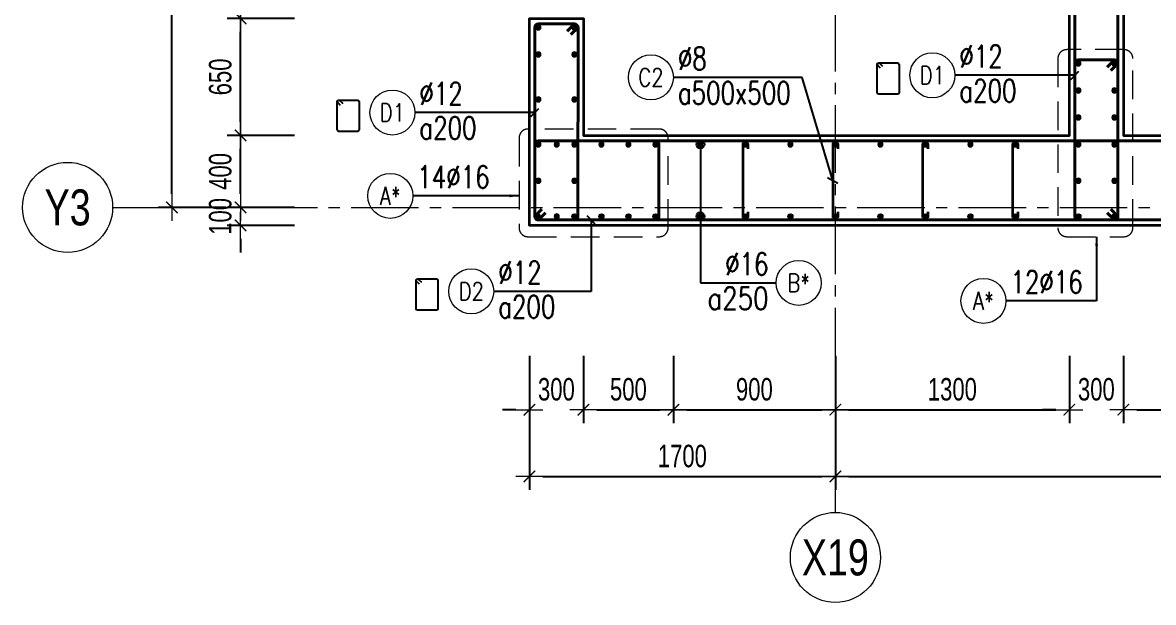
# Model space of a CAD drawing. Header units: millimetres. Extents: x 738475 to 1279438, y -34239 to 156422.
# Drawn here: x 1081005 to 1087287, y 99703 to 102925 of the extents above; entities that cross this region are included whole.
import ezdxf
from ezdxf.enums import TextEntityAlignment as Align

# ---------------------------------------------------------------- set-up
doc = ezdxf.new("R2010")
doc.units = ezdxf.units.MM
doc.header["$MEASUREMENT"] = 0
for name, pattern in [('HIDDEN2', [4.7625, 3.175, -1.5875]), ('HT_Dim Grid$0$CENTER2', [1.125, 0.75, -0.125, 0.125, -0.125]), ('HT_Grid$0$CENTER2', [1.125, 0.75, -0.125, 0.125, -0.125])]:
    doc.linetypes.add(name, pattern=pattern)
doc.layers.get('0').update_dxf_attribs({"lineweight": 20})
doc.layers.get('Defpoints').update_dxf_attribs({"color": 151, "lineweight": 9})
for name, color, linetype, lineweight in [('HT_Dim Grid$0$NDC_S_AXIS', 5, 'HT_Dim Grid$0$CENTER2', 13), ('HT_Dim Grid$0$NDC_S_SYMBOL', 1, 'Continuous', 15), ('HT_Dim Grid$0$NDC_S_TEXT SYMBOL', 7, 'Continuous', 20), ('HT_Grid$0$NDC_S_AXIS', 5, 'HT_Grid$0$CENTER2', 13), ('KC-LEADER', 153, 'Continuous', 18), ('KC-THEP', 6, 'Continuous', 40), ('NDC_S_DIM', 1, 'Continuous', 15), ('NDC_S_HIDDEN', 8, 'HIDDEN2', 13), ('NDC_S_LEADER', 1, 'Continuous', 15), ('NDC_S_REBAR', 4, 'Continuous', 35), ('NDC_S_STIRRUP', 4, 'Continuous', 40), ('NDC_S_VN TEXT', 7, 'Continuous', 20), ('NDC_S_WALL', 6, 'Continuous', 35)]:
    doc.layers.add(name, color=color, linetype=linetype, lineweight=lineweight)
doc.layers.add('Ligature', color=1, linetype='Continuous')
doc.styles.add('HT_Dim Grid$0$NDC_ANNO', font='', dxfattribs={"width": 0.8})
doc.styles.add('NDC_ARIAL', font='arial.ttf', dxfattribs={"width": 0.85})
doc.styles.add('NDC_DIM', font='', dxfattribs={"width": 0.75})
doc.styles.add('NDC_EN TXT', font='romans.shx', dxfattribs={"width": 0.8})
doc.styles.get('HT_Dim Grid$0$NDC_ANNO').set_extended_font_data('Dotum')
doc.styles.get('NDC_DIM').set_extended_font_data('Dotum')
doc.dimstyles.new('NDC_1-50', dxfattribs={"dimscale": 50, "dimtxt": 2.5, "dimasz": 1, "dimexe": 1.5, "dimexo": 0, "dimgap": 0.8, "dimtad": 1, "dimdec": 0, "dimdsep": 46, "dimtxsty": 'NDC_ARIAL', "dimblk": 'DIMMARK', "dimcen": 49999.938995, "dimdle": 1.5, "dimclrd": 1, "dimclre": 1, "dimclrt": 3, "dimadec": 0, "dimazin": 0, "dimtfac": 1, "dimtdec": 0, "dimtix": 1, "dimtmove": 2, "dimatfit": 3, "dimfxl": 1, "dimarcsym": 0})
doc.dimstyles.new('NDC_dim_30', dxfattribs={"dimscale": 30, "dimtxt": 2.5, "dimasz": 1.5, "dimexe": 1.5, "dimexo": 2.5, "dimgap": 1, "dimtad": 1, "dimdec": 0, "dimzin": 0, "dimdsep": 46, "dimtxsty": 'NDC_DIM', "dimblk": 'DIMMARK', "dimcen": 0.09, "dimdle": 1.2, "dimclrd": 1, "dimclre": 1, "dimclrt": 3, "dimadec": 0, "dimazin": 0, "dimtfac": 1, "dimtdec": 0, "dimtix": 1, "dimtofl": 0, "dimtmove": 0, "dimatfit": 3, "dimfxl": 6, "dimfxlon": 1, "dimtolj": 1, "dimtzin": 0, "dimarcsym": 0})
doc.dimstyles.new('NDC_dim_50', dxfattribs={"dimscale": 50, "dimtxt": 2.5, "dimasz": 1.5, "dimexe": 1.5, "dimexo": 2.5, "dimgap": 1, "dimtad": 1, "dimdec": 0, "dimzin": 0, "dimdsep": 46, "dimtxsty": 'NDC_DIM', "dimblk": 'DIMMARK', "dimcen": 0.09, "dimdle": 1.2, "dimclrd": 1, "dimclre": 1, "dimclrt": 3, "dimadec": 0, "dimazin": 0, "dimtfac": 1, "dimtdec": 0, "dimtix": 1, "dimtofl": 0, "dimtmove": 0, "dimatfit": 3, "dimfxl": 6, "dimfxlon": 1, "dimtolj": 1, "dimtzin": 0, "dimarcsym": 0})

# ---------------------------------------------------------------- blocks, each defined once
blk = doc.blocks.new('THEP')
at = {"layer": 'KC-LEADER', "color": 6}
blk.add_circle((0, 0), 14, dxfattribs=at)
at = {"layer": 'KC-THEP'}
for p, q in [((-14, 0), (14, 0)), ((9.9, 9.9), (-9.9, -9.9)), ((-9.9, 9.9), (9.9, -9.9)), ((0, 14), (0, -14))]:
    blk.add_line(p, q, dxfattribs=at)
blk = doc.blocks.new('DIMMARK')
at = {"layer": 'NDC_S_DIM', "color": 1}
blk.add_line((-1.5, 0), (1, 0), dxfattribs=at)
at = {"layer": 'NDC_S_DIM', "color": 2, "const_width": 0.1}
blk.add_lwpolyline([(-0.424, -0.424), (0.424, 0.424)], dxfattribs=at)
blk = doc.blocks.new('*U13')
blk.add_circle((-2.5, 0), 2.5)
at = {"layer": 'NDC_S_VN TEXT', "color": 3, "style": 'NDC_EN TXT', "width": 0.75}
blk.add_attdef('DK1', (0.5, 0.85), '', height=2.5, dxfattribs=at)
at = {"layer": 'NDC_S_VN TEXT', "color": 7, "style": 'NDC_EN TXT', "width": 0.8}
blk.add_attdef('SH2', text='', height=2, dxfattribs=at).set_placement((-2.5, 0), align=Align.MIDDLE)
blk = doc.blocks.new('*U11')
blk.add_circle((-2.5, 0), 2.5)
at = {"layer": 'NDC_S_VN TEXT', "color": 3, "style": 'NDC_EN TXT', "width": 0.75}
for tag, p in [('DK1', (0.5, 0.85)), ('KC1', (0.5, -2.97))]:
    blk.add_attdef(tag, p, '', height=2.5, dxfattribs=at)
at = {"layer": 'NDC_S_VN TEXT', "color": 7, "style": 'NDC_EN TXT', "width": 0.8}
blk.add_attdef('SH2', text='', height=2, dxfattribs=at).set_placement((-2.5, 0), align=Align.MIDDLE)
blk = doc.blocks.new('*U10')
blk.add_circle((2.5, 0), 2.5)
at = {"layer": 'NDC_S_VN TEXT', "color": 3, "style": 'NDC_EN TXT'}
for tag, width, p in [('DK2', 0.75, (-0.85, 0.85)), ('KC2', 0.8, (-0.85, -2.97))]:
    blk.add_attdef(tag, text='', height=2.5, dxfattribs=dict(at, width=width)).set_placement(p, align=Align.RIGHT)
at = {"layer": 'NDC_S_VN TEXT', "color": 7, "style": 'NDC_EN TXT', "width": 0.8}
blk.add_attdef('SH3', text='', height=2, dxfattribs=at).set_placement((2.5, 0), align=Align.MIDDLE)
blk = doc.blocks.new('*U12')
blk.add_circle((-2.5, 0), 2.5)
at = {"layer": 'NDC_S_VN TEXT', "color": 3, "style": 'NDC_EN TXT', "width": 0.75}
for tag, p in [('DK1', (0.5, 0.85)), ('KC1', (0.5, -2.97))]:
    blk.add_attdef(tag, p, '', height=2.5, dxfattribs=at)
at = {"layer": 'NDC_S_VN TEXT', "color": 7, "style": 'NDC_EN TXT', "width": 0.8}
blk.add_attdef('SH2', text='', height=2, dxfattribs=at).set_placement((-2.5, 0), align=Align.MIDDLE)
blk = doc.blocks.new('*D1193')
at = {"layer": 'Defpoints', "color": 0, "transparency": 16777216}
for p in [(1082215.6, 102297.8), (1084120, 102297.8), (1083820, 101897.8)]:
    blk.add_point(p, dxfattribs=at)
at = {"layer": 'NDC_S_DIM', "color": 1, "lineweight": -2, "transparency": 16777216}
for p, q in [((1082515.6, 102297.8), (1082140.6, 102297.8)), ((1082215.6, 101972.8), (1082215.6, 102222.8)), ((1082515.6, 101897.8), (1082140.6, 101897.8))]:
    blk.add_line(p, q, dxfattribs=at)
at = {"layer": 'NDC_S_DIM', "color": 1, "lineweight": -2, "transparency": 16777216, "xscale": 75, "yscale": 75, "zscale": 75}
for p, rotation in [((1082215.6, 102297.8), 90), ((1082215.6, 101897.8), 270)]:
    blk.add_blockref('DIMMARK', p, dxfattribs=dict(at, rotation=rotation))
at = {"layer": 'NDC_S_DIM', "color": 3, "transparency": 16777216, "insert": (1082103, 102097.8), "char_height": 125, "attachment_point": 5, "rotation": 90, "style": 'NDC_DIM'}
blk.add_mtext('\\A1;400', dxfattribs=at)
blk = doc.blocks.new('*D1194')
at = {"layer": 'Defpoints', "color": 0, "transparency": 16777216}
for p in [(1082215.6, 102947.8), (1084120, 102947.8), (1084120, 102297.8)]:
    blk.add_point(p, dxfattribs=at)
at = {"layer": 'NDC_S_DIM', "color": 1, "lineweight": -2, "transparency": 16777216}
for p, q in [((1082515.6, 102947.8), (1082140.6, 102947.8)), ((1082215.6, 102372.8), (1082215.6, 102872.8)), ((1082515.6, 102297.8), (1082140.6, 102297.8))]:
    blk.add_line(p, q, dxfattribs=at)
at = {"layer": 'NDC_S_DIM', "color": 1, "lineweight": -2, "transparency": 16777216, "xscale": 75, "yscale": 75, "zscale": 75}
for p, rotation in [((1082215.6, 102947.8), 90), ((1082215.6, 102297.8), 270)]:
    blk.add_blockref('DIMMARK', p, dxfattribs=dict(at, rotation=rotation))
at = {"layer": 'NDC_S_DIM', "color": 3, "transparency": 16777216, "insert": (1082103, 102622.8), "char_height": 125, "attachment_point": 5, "rotation": 90, "style": 'NDC_DIM'}
blk.add_mtext('\\A1;650', dxfattribs=at)
blk = doc.blocks.new('*D1197')
at = {"layer": 'Defpoints', "color": 0, "transparency": 16777216}
for p in [(1081833.7, 110897.8), (1083820, 110897.8), (1083820, 101897.8)]:
    blk.add_point(p, dxfattribs=at)
at = {"layer": 'NDC_S_DIM', "color": 1, "lineweight": -2, "transparency": 16777216}
for p, q in [((1082133.7, 110897.8), (1081758.7, 110897.8)), ((1081833.7, 101972.8), (1081833.7, 110822.8)), ((1082133.7, 101897.8), (1081758.7, 101897.8))]:
    blk.add_line(p, q, dxfattribs=at)
at = {"layer": 'NDC_S_DIM', "color": 1, "lineweight": -2, "transparency": 16777216, "xscale": 75, "yscale": 75, "zscale": 75}
for p, rotation in [((1081833.7, 110897.8), 90), ((1081833.7, 101897.8), 270)]:
    blk.add_blockref('DIMMARK', p, dxfattribs=dict(at, rotation=rotation))
at = {"layer": 'NDC_S_DIM', "color": 3, "transparency": 16777216, "insert": (1081721.1, 106397.8), "char_height": 125, "attachment_point": 5, "rotation": 90, "style": 'NDC_DIM'}
blk.add_mtext('\\A1;9000', dxfattribs=at)
blk = doc.blocks.new('*D1198')
at = {"layer": 'Defpoints', "color": 0, "transparency": 16777216}
for p in [(1084120, 102297.8), (1083820, 101797.8), (1084120, 100773.5)]:
    blk.add_point(p, dxfattribs=at)
at = {"layer": 'NDC_S_DIM', "color": 1, "lineweight": -2, "transparency": 16777216}
for p, q in [((1083820, 101073.5), (1083820, 100698.5)), ((1084120, 101073.5), (1084120, 100698.5)), ((1083745, 100773.5), (1083670, 100773.5)), ((1084195, 100773.5), (1084270, 100773.5))]:
    blk.add_line(p, q, dxfattribs=at)
at = {"layer": 'NDC_S_DIM', "color": 1, "lineweight": -2, "transparency": 16777216, "xscale": 75, "yscale": 75, "zscale": 75}
blk.add_blockref('DIMMARK', (1083820, 100773.5), dxfattribs=at)
at = {"layer": 'NDC_S_DIM', "color": 1, "lineweight": -2, "transparency": 16777216, "xscale": 75, "yscale": 75, "zscale": 75, "rotation": 180}
blk.add_blockref('DIMMARK', (1084120, 100773.5), dxfattribs=at)
at = {"layer": 'NDC_S_DIM', "color": 3, "transparency": 16777216, "insert": (1083970, 100886.1), "char_height": 125, "attachment_point": 5, "style": 'NDC_DIM'}
blk.add_mtext('\\A1;300', dxfattribs=at)
blk = doc.blocks.new('*D1199')
at = {"layer": 'Defpoints', "color": 0, "transparency": 16777216}
for p in [(1084120, 102297.8), (1084620.2, 102071.8), (1084620.2, 100773.5)]:
    blk.add_point(p, dxfattribs=at)
at = {"layer": 'NDC_S_DIM', "color": 1, "lineweight": -2, "transparency": 16777216}
for p, q in [((1084120, 101073.5), (1084120, 100698.5)), ((1084620.2, 101073.5), (1084620.2, 100698.5)), ((1084195, 100773.5), (1084545.2, 100773.5))]:
    blk.add_line(p, q, dxfattribs=at)
at = {"layer": 'NDC_S_DIM', "color": 1, "lineweight": -2, "transparency": 16777216, "xscale": 75, "yscale": 75, "zscale": 75, "rotation": 180}
blk.add_blockref('DIMMARK', (1084120, 100773.5), dxfattribs=at)
at = {"layer": 'NDC_S_DIM', "color": 1, "lineweight": -2, "transparency": 16777216, "xscale": 75, "yscale": 75, "zscale": 75}
blk.add_blockref('DIMMARK', (1084620.2, 100773.5), dxfattribs=at)
at = {"layer": 'NDC_S_DIM', "color": 3, "transparency": 16777216, "insert": (1084370.1, 100886.1), "char_height": 125, "attachment_point": 5, "style": 'NDC_DIM'}
blk.add_mtext('\\A1;500', dxfattribs=at)
blk = doc.blocks.new('*D1200')
at = {"layer": 'Defpoints', "color": 0, "transparency": 16777216}
for p in [(1086820, 102297.8), (1087120, 102297.8), (1087120, 100773.5)]:
    blk.add_point(p, dxfattribs=at)
at = {"layer": 'NDC_S_DIM', "color": 1, "lineweight": -2, "transparency": 16777216}
for p, q in [((1086820, 101073.5), (1086820, 100698.5)), ((1087120, 101073.5), (1087120, 100698.5)), ((1086745, 100773.5), (1086670, 100773.5)), ((1087195, 100773.5), (1087270, 100773.5))]:
    blk.add_line(p, q, dxfattribs=at)
at = {"layer": 'NDC_S_DIM', "color": 1, "lineweight": -2, "transparency": 16777216, "xscale": 75, "yscale": 75, "zscale": 75}
blk.add_blockref('DIMMARK', (1086820, 100773.5), dxfattribs=at)
at = {"layer": 'NDC_S_DIM', "color": 1, "lineweight": -2, "transparency": 16777216, "xscale": 75, "yscale": 75, "zscale": 75, "rotation": 180}
blk.add_blockref('DIMMARK', (1087120, 100773.5), dxfattribs=at)
at = {"layer": 'NDC_S_DIM', "color": 3, "transparency": 16777216, "insert": (1086970, 100886.1), "char_height": 125, "attachment_point": 5, "style": 'NDC_DIM'}
blk.add_mtext('\\A1;300', dxfattribs=at)
blk = doc.blocks.new('*D1201')
at = {"layer": 'Defpoints', "color": 0, "transparency": 16777216}
for p in [(1087120, 102297.8), (1089319.6, 102045.5), (1089319.6, 100773.5)]:
    blk.add_point(p, dxfattribs=at)
at = {"layer": 'NDC_S_DIM', "color": 1, "lineweight": -2, "transparency": 16777216}
for p, q in [((1087120, 101073.5), (1087120, 100698.5)), ((1089319.6, 101073.5), (1089319.6, 100698.5)), ((1087195, 100773.5), (1089244.6, 100773.5))]:
    blk.add_line(p, q, dxfattribs=at)
at = {"layer": 'NDC_S_DIM', "color": 1, "lineweight": -2, "transparency": 16777216, "xscale": 75, "yscale": 75, "zscale": 75, "rotation": 180}
blk.add_blockref('DIMMARK', (1087120, 100773.5), dxfattribs=at)
at = {"layer": 'NDC_S_DIM', "color": 1, "lineweight": -2, "transparency": 16777216, "xscale": 75, "yscale": 75, "zscale": 75}
blk.add_blockref('DIMMARK', (1089319.6, 100773.5), dxfattribs=at)
at = {"layer": 'NDC_S_DIM', "color": 3, "transparency": 16777216, "insert": (1088219.8, 100886.1), "char_height": 125, "attachment_point": 5, "style": 'NDC_DIM'}
blk.add_mtext('\\A1;2200', dxfattribs=at)
blk = doc.blocks.new('*D1204')
at = {"layer": 'Defpoints', "color": 0, "transparency": 16777216}
for p in [(1083820, 101871.6), (1085520, 101629.6), (1085520, 100402.5)]:
    blk.add_point(p, dxfattribs=at)
at = {"layer": 'NDC_S_DIM', "color": 1, "lineweight": -2, "transparency": 16777216}
for p, q in [((1083820, 100702.5), (1083820, 100327.5)), ((1085520, 100702.5), (1085520, 100327.5)), ((1083895, 100402.5), (1085445, 100402.5))]:
    blk.add_line(p, q, dxfattribs=at)
at = {"layer": 'NDC_S_DIM', "color": 1, "lineweight": -2, "transparency": 16777216, "xscale": 75, "yscale": 75, "zscale": 75, "rotation": 180}
blk.add_blockref('DIMMARK', (1083820, 100402.5), dxfattribs=at)
at = {"layer": 'NDC_S_DIM', "color": 1, "lineweight": -2, "transparency": 16777216, "xscale": 75, "yscale": 75, "zscale": 75}
blk.add_blockref('DIMMARK', (1085520, 100402.5), dxfattribs=at)
at = {"layer": 'NDC_S_DIM', "color": 3, "transparency": 16777216, "insert": (1084670, 100515.1), "char_height": 125, "attachment_point": 5, "style": 'NDC_DIM'}
blk.add_mtext('\\A1;1700', dxfattribs=at)
blk = doc.blocks.new('*U19')
at = {"layer": 'HT_Dim Grid$0$NDC_S_SYMBOL'}
blk.add_line((0, 5), (0, 9), dxfattribs=at)
blk.add_circle((0, 0), 5, dxfattribs=at)
at = {"layer": 'HT_Dim Grid$0$NDC_S_TEXT SYMBOL', "color": 7, "style": 'HT_Dim Grid$0$NDC_ANNO', "width": 0.8}
blk.add_attdef('GRID', text='', height=4, dxfattribs=at).set_placement((0, 0), align=Align.MIDDLE)
blk = doc.blocks.new('*D1225')
at = {"layer": 'Defpoints', "color": 0, "ltscale": 200, "transparency": 16777216}
for p in [(1084620.2, 102071.8), (1085520, 101629.6), (1085520, 100773.5)]:
    blk.add_point(p, dxfattribs=at)
at = {"layer": 'NDC_S_DIM', "color": 1, "lineweight": -2, "ltscale": 200, "transparency": 16777216}
for p, q in [((1084620.2, 101073.5), (1084620.2, 100698.5)), ((1085520, 101073.5), (1085520, 100698.5)), ((1084695.2, 100773.5), (1085445, 100773.5))]:
    blk.add_line(p, q, dxfattribs=at)
at = {"layer": 'NDC_S_DIM', "color": 1, "lineweight": -2, "ltscale": 200, "transparency": 16777216, "xscale": 75, "yscale": 75, "zscale": 75, "rotation": 180}
blk.add_blockref('DIMMARK', (1084620.2, 100773.5), dxfattribs=at)
at = {"layer": 'NDC_S_DIM', "color": 1, "lineweight": -2, "ltscale": 200, "transparency": 16777216, "xscale": 75, "yscale": 75, "zscale": 75}
blk.add_blockref('DIMMARK', (1085520, 100773.5), dxfattribs=at)
at = {"layer": 'NDC_S_DIM', "color": 3, "ltscale": 200, "transparency": 16777216, "insert": (1085070.1, 100886.1), "char_height": 125, "attachment_point": 5, "style": 'NDC_DIM'}
blk.add_mtext('\\A1;900', dxfattribs=at)
blk = doc.blocks.new('*D1226')
at = {"layer": 'Defpoints', "color": 0, "ltscale": 200, "transparency": 16777216}
for p in [(1086820, 102297.8), (1085520, 101629.6), (1086820, 100773.5)]:
    blk.add_point(p, dxfattribs=at)
at = {"layer": 'NDC_S_DIM', "color": 1, "lineweight": -2, "ltscale": 200, "transparency": 16777216}
for p, q in [((1085520, 101073.5), (1085520, 100698.5)), ((1086820, 101073.5), (1086820, 100698.5)), ((1085595, 100773.5), (1086745, 100773.5))]:
    blk.add_line(p, q, dxfattribs=at)
at = {"layer": 'NDC_S_DIM', "color": 1, "lineweight": -2, "ltscale": 200, "transparency": 16777216, "xscale": 75, "yscale": 75, "zscale": 75, "rotation": 180}
blk.add_blockref('DIMMARK', (1085520, 100773.5), dxfattribs=at)
at = {"layer": 'NDC_S_DIM', "color": 1, "lineweight": -2, "ltscale": 200, "transparency": 16777216, "xscale": 75, "yscale": 75, "zscale": 75}
blk.add_blockref('DIMMARK', (1086820, 100773.5), dxfattribs=at)
at = {"layer": 'NDC_S_DIM', "color": 3, "ltscale": 200, "transparency": 16777216, "insert": (1086170, 100886.1), "char_height": 125, "attachment_point": 5, "style": 'NDC_DIM'}
blk.add_mtext('\\A1;1300', dxfattribs=at)
blk = doc.blocks.new('*D1227')
at = {"layer": 'Defpoints', "color": 0, "ltscale": 200, "transparency": 16777216}
for p in [(1090120, 102014.3), (1085520, 101629.6), (1090120, 100402.5)]:
    blk.add_point(p, dxfattribs=at)
at = {"layer": 'NDC_S_DIM', "color": 1, "lineweight": -2, "ltscale": 200, "transparency": 16777216}
for p, q in [((1085520, 100702.5), (1085520, 100327.5)), ((1090120, 100702.5), (1090120, 100327.5)), ((1085595, 100402.5), (1090045, 100402.5))]:
    blk.add_line(p, q, dxfattribs=at)
at = {"layer": 'NDC_S_DIM', "color": 1, "lineweight": -2, "ltscale": 200, "transparency": 16777216, "xscale": 75, "yscale": 75, "zscale": 75, "rotation": 180}
blk.add_blockref('DIMMARK', (1085520, 100402.5), dxfattribs=at)
at = {"layer": 'NDC_S_DIM', "color": 1, "lineweight": -2, "ltscale": 200, "transparency": 16777216, "xscale": 75, "yscale": 75, "zscale": 75}
blk.add_blockref('DIMMARK', (1090120, 100402.5), dxfattribs=at)
at = {"layer": 'NDC_S_DIM', "color": 3, "ltscale": 200, "transparency": 16777216, "insert": (1087820, 100515.1), "char_height": 125, "attachment_point": 5, "style": 'NDC_DIM'}
blk.add_mtext('\\A1;4600', dxfattribs=at)
blk = doc.blocks.new('*U20')
at = {"layer": 'HT_Dim Grid$0$NDC_S_SYMBOL'}
blk.add_line((5, 0), (9, 0), dxfattribs=at)
blk.add_circle((0, 0), 5, dxfattribs=at)
at = {"layer": 'HT_Dim Grid$0$NDC_S_TEXT SYMBOL', "color": 7, "style": 'HT_Dim Grid$0$NDC_ANNO', "width": 0.8}
blk.add_attdef('GRID', text='', height=4, rotation=270, dxfattribs=at).set_placement((0, 0), align=Align.MIDDLE)
blk = doc.blocks.new('*D1231')
at = {"layer": 'Defpoints', "color": 0, "ltscale": 200, "transparency": 16777216}
for p in [(1083820, 101897.8), (1082215.6, 101797.8), (1083820, 101797.8)]:
    blk.add_point(p, dxfattribs=at)
at = {"layer": 'NDC_S_DIM', "color": 1, "lineweight": -2, "ltscale": 200, "transparency": 16777216}
for p, q in [((1082215.6, 101972.8), (1082215.6, 102047.8)), ((1082515.6, 101897.8), (1082140.6, 101897.8)), ((1082515.6, 101797.8), (1082140.6, 101797.8)), ((1082215.6, 101722.8), (1082215.6, 101647.8))]:
    blk.add_line(p, q, dxfattribs=at)
at = {"layer": 'NDC_S_DIM', "color": 1, "lineweight": -2, "ltscale": 200, "transparency": 16777216, "xscale": 75, "yscale": 75, "zscale": 75}
for p, rotation in [((1082215.6, 101897.8), 270), ((1082215.6, 101797.8), 90)]:
    blk.add_blockref('DIMMARK', p, dxfattribs=dict(at, rotation=rotation))
at = {"layer": 'NDC_S_DIM', "color": 3, "ltscale": 200, "transparency": 16777216, "insert": (1082103, 101847.8), "char_height": 125, "attachment_point": 5, "rotation": 90, "style": 'NDC_DIM'}
blk.add_mtext('\\A1;100', dxfattribs=at)
blk = doc.blocks.new('*D1235')
at = {"layer": 'Defpoints', "color": 0, "ltscale": 200, "transparency": 16777216}
for p in [(1082215.6, 104347.8), (1083907.4, 104347.8), (1084120, 102947.8)]:
    blk.add_point(p, dxfattribs=at)
at = {"layer": 'NDC_S_DIM', "color": 1, "lineweight": -2, "ltscale": 200, "transparency": 16777216}
for p, q in [((1082515.6, 104347.8), (1082140.6, 104347.8)), ((1082215.6, 103022.8), (1082215.6, 104272.8)), ((1082515.6, 102947.8), (1082140.6, 102947.8))]:
    blk.add_line(p, q, dxfattribs=at)
at = {"layer": 'NDC_S_DIM', "color": 1, "lineweight": -2, "ltscale": 200, "transparency": 16777216, "xscale": 75, "yscale": 75, "zscale": 75}
for p, rotation in [((1082215.6, 104347.8), 90), ((1082215.6, 102947.8), 270)]:
    blk.add_blockref('DIMMARK', p, dxfattribs=dict(at, rotation=rotation))
at = {"layer": 'NDC_S_DIM', "color": 3, "ltscale": 200, "transparency": 16777216, "insert": (1082103, 103647.8), "char_height": 125, "attachment_point": 5, "rotation": 90, "style": 'NDC_DIM'}
blk.add_mtext('\\A1;1400', dxfattribs=at)

msp = doc.modelspace()

# ---------------------------------------------------------------- linework, layer by layer
at = {"layer": 'HT_Grid$0$NDC_S_AXIS', "ltscale": 500}
for p, q in [((1085520.048, 100402.507), (1085520.048, 112393.106)), ((1081704.504, 101897.806), (1091886.003, 101897.806))]:
    msp.add_line(p, q, dxfattribs=at)
at = {"layer": 'Ligature'}
for points in [[(1085771.187, 102670.845), (1085755.221, 102686.811, -0.66817864), (1085760.994, 102700.749), (1085865.623, 102700.749, -0.41421356), (1085873.788, 102692.584), (1085873.788, 102535.476, -0.41421356), (1085865.623, 102527.312), (1085760.994, 102527.312, -0.41421356), (1085752.83, 102535.476), (1085752.83, 102692.584, -0.66817864), (1085766.768, 102698.357), (1085782.734, 102682.391)], [(1082771.187, 102463.846), (1082755.221, 102479.812, -0.66817864), (1082760.994, 102493.75), (1082865.623, 102493.75, -0.41421356), (1082873.788, 102485.586), (1082873.788, 102328.478, -0.41421356), (1082865.623, 102320.313), (1082760.994, 102320.313, -0.41421356), (1082752.83, 102328.478), (1082752.83, 102485.586, -0.66817864), (1082766.768, 102491.359), (1082782.734, 102475.393)], [(1083208.999, 101470.245), (1083193.033, 101486.211, -0.66817864), (1083198.807, 101500.149), (1083303.435, 101500.149, -0.41421356), (1083311.6, 101491.984), (1083311.6, 101334.877, -0.41421356), (1083303.435, 101326.712), (1083198.806, 101326.712, -0.41421356), (1083190.642, 101334.877), (1083190.642, 101491.984, -0.66817864), (1083204.58, 101497.758), (1083220.546, 101481.792)]]:
    msp.add_lwpolyline(points, format="xyb", dxfattribs=at)
at = {"layer": 'NDC_S_HIDDEN', "ltscale": 50}
for points in [[(1086805.964, 101735.025), (1087123.116, 101735.025, 0.41421356), (1087173.116, 101785.025), (1087173.116, 102724.356, 0.41421356), (1087123.116, 102774.356), (1086805.964, 102774.356, 0.41421356), (1086755.964, 102724.356), (1086755.964, 101785.025, 0.41421356)], [(1083812.646, 101734.719), (1084541.153, 101734.719, 0.41421356), (1084591.153, 101784.719), (1084591.153, 102283.423, 0.41421356), (1084541.153, 102333.423), (1083812.646, 102333.423, 0.41421356), (1083762.646, 102283.423), (1083762.646, 101784.719, 0.41421356)]]:
    msp.add_lwpolyline(points, format="xyb", close=True, dxfattribs=at)
at = {"layer": 'NDC_S_REBAR'}
for points in [[(1085035.048, 102222.806), (1085035.048, 102247.806, 1), (1085005.048, 102247.806), (1085005.048, 101847.806, 1), (1085035.048, 101847.806), (1085035.048, 101872.806)], [(1085535.048, 102222.806), (1085535.048, 102247.806, 1), (1085505.048, 102247.806), (1085505.048, 101847.806, 1), (1085535.048, 101847.806), (1085535.048, 101872.806)], [(1086035.048, 102222.806), (1086035.048, 102247.806, 1), (1086005.048, 102247.806), (1086005.048, 101847.806, 1), (1086035.048, 101847.806), (1086035.048, 101872.806)], [(1086535.048, 102222.806), (1086535.048, 102247.806, 1), (1086505.048, 102247.806), (1086505.048, 101847.806, 1), (1086535.048, 101847.806), (1086535.048, 101872.806)]]:
    msp.add_lwpolyline(points, format="xyb", dxfattribs=at)
at = {"layer": 'NDC_S_STIRRUP'}
for points in [[(1087050.048, 101887.806), (1087090.048, 101847.806, -0.41421356), (1087070.048, 101827.806), (1086870.048, 101827.806, -0.41421356), (1086850.048, 101847.806), (1086850.048, 110947.806, -0.41421356), (1086870.048, 110967.806), (1087070.048, 110967.806, -0.41421356), (1087090.048, 110947.806), (1087090.048, 101847.806, -0.41421356), (1087070.048, 101827.806), (1087030.048, 101867.806)], [(1084050.159, 102857.806), (1084090.159, 102897.806, 0.41421356), (1084070.159, 102917.806), (1083870.159, 102917.806, 0.41421356), (1083850.159, 102897.806), (1083850.048, 101847.806, 0.41421356), (1083870.048, 101827.806), (1084070.048, 101827.806, 0.41421356), (1084090.048, 101847.806), (1084090.159, 102897.806, 0.41421356), (1084070.159, 102917.806), (1084030.159, 102877.806)], [(1087050.159, 102657.806), (1087090.159, 102697.806, 0.41421356), (1087070.159, 102717.806), (1086870.159, 102717.806, 0.41421356), (1086850.159, 102697.806), (1086850.048, 101847.806, 0.41421356), (1086870.048, 101827.806), (1087070.048, 101827.806, 0.41421356), (1087090.048, 101847.806), (1087090.159, 102697.806, 0.41421356), (1087070.159, 102717.806), (1087030.159, 102677.806)], [(1083910.048, 101867.806), (1083870.048, 101827.806, -0.41421356), (1083850.048, 101847.806), (1083850.048, 102247.806, -0.41421356), (1083870.048, 102267.806), (1084520.048, 102267.806, -0.41421356), (1084540.048, 102247.806), (1084540.048, 101847.806, -0.41421356), (1084520.048, 101827.806), (1083870.048, 101827.806, -0.41421356), (1083850.048, 101847.806), (1083890.048, 101887.806)], [(1083910.048, 101867.806), (1083870.048, 101827.806, -0.41421356), (1083850.048, 101847.806), (1083850.048, 102247.806, -0.41421356), (1083870.048, 102267.806), (1090070.048, 102267.806, -0.41421356), (1090090.048, 102247.806), (1090090.048, 101847.806, -0.41421356), (1090070.048, 101827.806), (1083870.048, 101827.806, -0.41421356), (1083850.048, 101847.806), (1083890.048, 101887.806)]]:
    msp.add_lwpolyline(points, format="xyb", dxfattribs=at)
at = {"layer": 'NDC_S_WALL'}
msp.add_lwpolyline([(1087120.048, 110497.806), (1087120.048, 102297.806), (1089820.048, 102297.806), (1089820.048, 102947.806), (1090120.048, 102947.806), (1090120.048, 101797.806), (1083820.048, 101797.806), (1083820.048, 102947.806), (1084120.048, 102947.806), (1084120.048, 102297.806), (1086820.048, 102297.806), (1086820.048, 107697.806), (1084120.048, 107697.806), (1084120.048, 107047.806), (1083820.048, 107047.806), (1083820.048, 110997.806)], dxfattribs=at)

# ---------------------------------------------------------------- block references
at = {"layer": 'HT_Dim Grid$0$NDC_S_AXIS'}
ref = msp.add_blockref('*U20', (1081254.504, 101897.806), dxfattribs=dict(at, xscale=50, yscale=50, zscale=150))
ref.add_attrib('GRID', 'Y3', dxfattribs={"layer": 'HT_Dim Grid$0$NDC_S_TEXT SYMBOL', "color": 7, "height": 200, "style": 'HT_Dim Grid$0$NDC_ANNO', "width": 0.8}).set_placement((1081254.504, 101897.806), align=Align.MIDDLE)
at = {"layer": 'HT_Dim Grid$0$NDC_S_AXIS', "xscale": 50, "yscale": 50, "zscale": 50}
msp.add_blockref('*U19', (1085520.048, 99952.507), dxfattribs=at).add_auto_attribs({'GRID': 'X19'})
at = {"layer": 'KC-THEP', "xscale": -1, "rotation": 350.3314355636191}
for p in [(1083870.048, 102897.806), (1084070.048, 102897.806), (1083870.048, 102747.806), (1084070.048, 102747.806), (1086870.048, 102697.806), (1087070.048, 102697.806), (1086870.048, 102547.806), (1087070.048, 102547.806), (1083870.048, 102497.806), (1084070.048, 102497.806), (1086870.048, 102397.806), (1087070.048, 102397.806), (1083870.048, 102247.806), (1083971.786, 102247.806), (1084070.048, 102247.806), (1084220.048, 102247.806), (1084370.048, 102247.806), (1084520.048, 102247.806), (1084770.048, 102247.806), (1085020.048, 102247.806), (1085270.048, 102247.806), (1085520.048, 102247.806), (1085770.048, 102247.806), (1086020.048, 102247.806), (1086270.048, 102247.806), (1086520.048, 102247.806), (1086870.159, 102247.806), (1087070.159, 102247.806), (1083870.048, 102046.073), (1084070.048, 102046.073), (1086870.159, 102046.073), (1087070.159, 102046.073), (1083866.536, 101847.806), (1083971.786, 101847.806)]:
    msp.add_blockref('THEP', p, dxfattribs=at)
at = {"layer": 'KC-THEP', "rotation": 189.6685644363809}
for p in [(1084070.048, 101847.806), (1084220.048, 101847.806), (1084370.048, 101847.806), (1084520.048, 101847.806), (1084770.048, 101847.806), (1085020.048, 101847.806), (1085270.048, 101847.806), (1085520.048, 101847.806), (1085770.048, 101847.806), (1086020.048, 101847.806), (1086270.048, 101847.806), (1086520.048, 101847.806), (1086870.159, 101847.806), (1087070.159, 101847.806)]:
    msp.add_blockref('THEP', p, dxfattribs=at)
at = {"layer": 'NDC_S_VN TEXT', "xscale": 50, "yscale": 50, "zscale": 50}
for name, p, values in [('*U12', (1084620.211, 102620.399), {'SH2': 'C2', 'DK1': '%%c8', 'KC1': 'a500x500'}), ('*U11', (1086184.111, 102631.846), {'SH2': 'D1', 'DK1': '%%C12', 'KC1': 'a200'}), ('*U11', (1083184.111, 102424.847), {'SH2': 'D1', 'DK1': '%%C12', 'KC1': 'a200'}), ('*U13', (1083172.308, 101961.957), {'SH2': 'A*', 'DK1': '14%%C16'}), ('*U11', (1083621.923, 101431.246), {'SH2': 'D2', 'DK1': '%%C12', 'KC1': 'a200'}), ('*U10', (1085191.129, 101478.094), {'SH3': 'B*', 'DK2': '%%C16', 'KC2': 'a250'}), ('*U13', (1086467.981, 101377.794), {'SH2': 'A*', 'DK1': '12%%C16'})]:
    msp.add_blockref(name, p, dxfattribs=at).add_auto_attribs(values)

# ---------------------------------------------------------------- dimensions: what is measured, and where the dimension line sits
at = {"layer": 'NDC_S_DIM'}
for base, p2, picture, middle in [((1081833.731, 110897.806), (1083820.048, 110897.806), '*D1197', (1081721.146, 106397.806)), ((1082215.634, 102297.806), (1084120.048, 102297.806), '*D1193', (1082103.049, 102097.806))]:
    dim = msp.add_linear_dim(base=base, p1=(1083820.048, 101897.806), p2=p2, angle=90, dimstyle='NDC_dim_50', dxfattribs=at)
    dim.commit()
    dim.dimension.update_dxf_attribs({"geometry": picture, "text_midpoint": middle})
at = {"layer": 'NDC_S_DIM', "ltscale": 200}
for base, p1, p2, picture, middle in [((1082215.634, 104347.806), (1084120.048, 102947.806), (1083907.398, 104347.806), '*D1235', (1082103.049, 103647.806)), ((1082215.634, 101797.806), (1083820.048, 101897.806), (1083820.048, 101797.806), '*D1231', (1082103.049, 101847.806))]:
    dim = msp.add_linear_dim(base=base, p1=p1, p2=p2, angle=90, dimstyle='NDC_dim_50', override={"dimtmove": 1}, dxfattribs=at)
    dim.commit()
    dim.dimension.update_dxf_attribs({"geometry": picture, "text_midpoint": middle})
at = {"layer": 'NDC_S_DIM'}
dim = msp.add_linear_dim(base=(1082215.634, 102947.806), p1=(1084120.048, 102297.806), p2=(1084120.048, 102947.806), angle=90, dimstyle='NDC_dim_50', override={"dimtmove": 1}, dxfattribs=at)
dim.commit()
dim.dimension.update_dxf_attribs({"geometry": '*D1194', "text_midpoint": (1082103.049, 102622.806)})
for base, p1, p2, picture, middle in [((1084120.048, 100773.533), (1083820.048, 101797.806), (1084120.048, 102297.806), '*D1198', (1083970.048, 100886.118)), ((1085520.048, 100402.507), (1083820.048, 101871.552), (1085520.048, 101629.631), '*D1204', (1084670.048, 100515.092))]:
    dim = msp.add_linear_dim(base=base, p1=p1, p2=p2, dimstyle='NDC_dim_50', dxfattribs=at)
    dim.commit()
    dim.dimension.update_dxf_attribs({"geometry": picture, "text_midpoint": middle})
for base, p1, p2, picture, middle in [((1084620.153, 100773.533), (1084120.048, 102297.806), (1084620.153, 102071.814), '*D1199', (1084370.101, 100886.118)), ((1087120.048, 100773.533), (1086820.048, 102297.806), (1087120.048, 102297.806), '*D1200', (1086970.048, 100886.118)), ((1089319.609, 100773.533), (1087120.048, 102297.806), (1089319.609, 102045.468), '*D1201', (1088219.828, 100886.118))]:
    dim = msp.add_linear_dim(base=base, p1=p1, p2=p2, dimstyle='NDC_dim_50', override={"dimtmove": 1}, dxfattribs=at)
    dim.commit()
    dim.dimension.update_dxf_attribs({"geometry": picture, "text_midpoint": middle})
at = {"layer": 'NDC_S_DIM', "ltscale": 200}
for base, p1, p2, picture, middle in [((1086820.048, 100773.533), (1085520.048, 101629.631), (1086820.048, 102297.806), '*D1226', (1086170.048, 100886.118)), ((1085520.048, 100773.533), (1084620.153, 102071.814), (1085520.048, 101629.631), '*D1225', (1085070.101, 100886.118)), ((1090120.048, 100402.507), (1085520.048, 101629.631), (1090120.048, 102014.334), '*D1227', (1087820.048, 100515.092))]:
    dim = msp.add_linear_dim(base=base, p1=p1, p2=p2, dimstyle='NDC_dim_50', override={"dimtmove": 1}, dxfattribs=at)
    dim.commit()
    dim.dimension.update_dxf_attribs({"geometry": picture, "text_midpoint": middle})

# ---------------------------------------------------------------- leaders
at = {"layer": 'NDC_S_LEADER'}
for points, override in [([(1085505.048, 102047.806), (1085335.529, 102620.398), (1084620.211, 102620.398)], {"dimtad": 0, "dimldrblk": 'Oblique'}), ([(1086850.048, 102631.846), (1086182.036, 102631.846)], {"dimtad": 0, "dimldrblk": 'Oblique'}), ([(1083850.048, 102424.847), (1083182.036, 102424.847)], {"dimtad": 0, "dimldrblk": 'Oblique'}), ([(1084770.518, 102247.806), (1084770.518, 101477.913), (1085191.129, 101477.913)], {"dimgap": 1, "dimtad": 0, "dimldrblk": 'Origin'}), ([(1084163.515, 101827.806), (1084163.515, 101431.246), (1083621.923, 101431.246)], {"dimgap": 1, "dimtad": 0, "dimldrblk": 'Oblique'}), ([(1084770.518, 101847.806), (1084770.518, 101477.913), (1085191.129, 101477.913)], {"dimgap": 1, "dimtad": 0, "dimldrblk": 'Origin'})]:
    msp.add_leader(points, dimstyle='NDC_dim_30', override=override, dxfattribs=at)
for points in [[(1083760.436, 101961.957), (1083172.308, 101961.957)], [(1086971.415, 101734.699), (1086971.415, 101377.794), (1086467.981, 101377.794)]]:
    msp.add_leader(points, dimstyle='NDC_1-50', dxfattribs=at)

doc.saveas('drawing.dxf')
